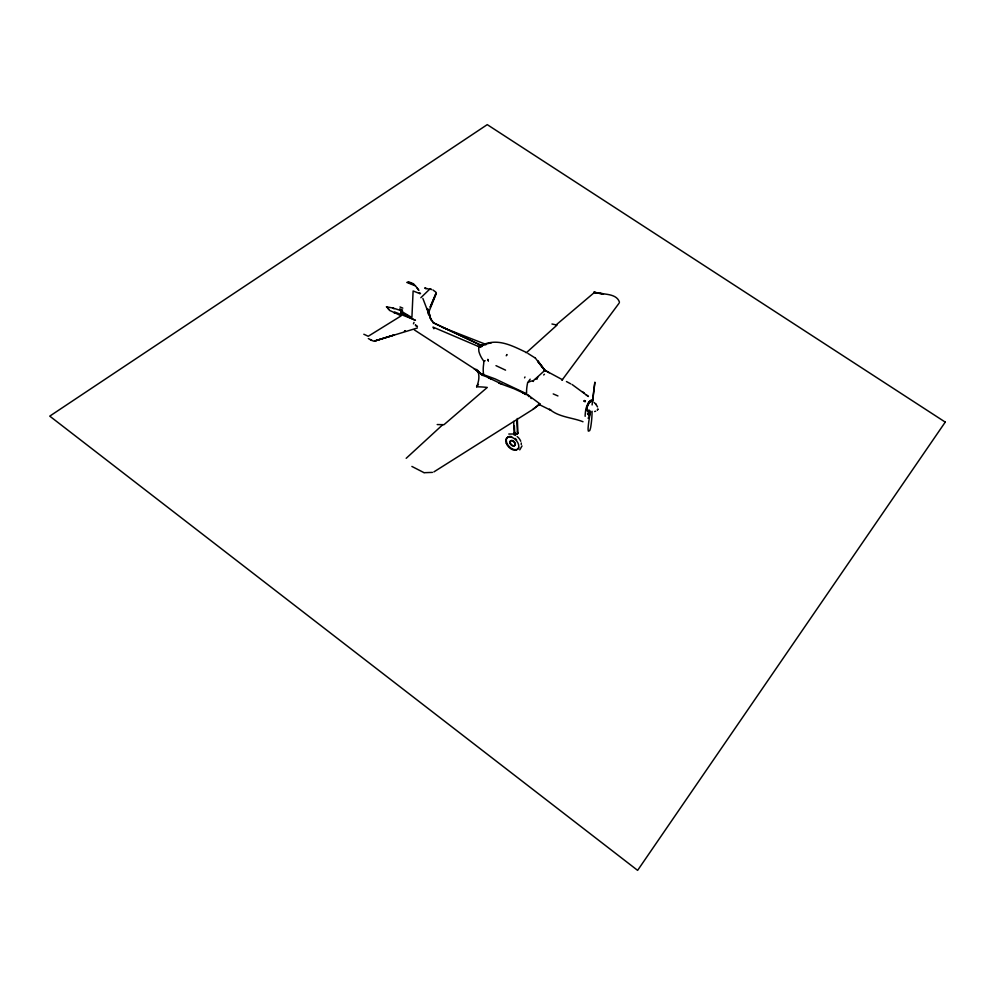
<?xml version="1.0" encoding="UTF-8"?>
<svg xmlns="http://www.w3.org/2000/svg" width="995" height="995" viewBox="0 0 995 995"><rect width="100%" height="100%" fill="white"/><g stroke="black" fill="none" stroke-linecap="round" stroke-linejoin="round"><path stroke-width="1.49" d="M527.661 382.553A34.601 13.395 -65.1 0 0 526.604 393.784L495 378.834L483.719 374.729L483.433 373.287A32.586 13.619 -65.1 0 1 483.707 363.697L483.732 361.061A28.42 20.646 31.3 0 1 478.869 351.372L478.707 348.337A6.53 4.913 25.9 0 1 479.59 346.956L481.816 345.501A2.699 0.821 -23.8 0 1 482.165 345.812L480.622 346.185M589.189 410.388L588.567 415.4A3.196 1.119 -64.8 0 0 589.811 414.505M532.997 409.355L539.875 403.821L528.121 395.127M530.173 379.182L527.86 382.378L531.218 381.097A5.783 2.761 -17.9 0 0 532.561 380.874L533.121 380.625A7.811 0.759 -33.6 0 0 534.265 379.916L544.8 370.389A7.786 1.231 -37.5 0 0 544.427 370.339L544.203 370.264A5.821 2.363 -13.6 0 0 543.83 370.028M590.097 410.811L589.562 414.803L587.523 414.007M588.555 412.751L588.555 412.701A10.684 3.557 -66.1 0 0 588.468 413.659M482.351 346.198L482.339 346.235A2.699 0.821 -23.8 0 1 481.082 346.77M619.475 302.219C616.44 292.58 601.676 294.731 593.841 292.306L597.348 292.766M522.014 445.959L519.751 449.864M413.447 323.848L414.007 322.392M394.194 312.99L394.704 312.007L415.475 320.191M428.074 313.885L436.382 293.226M524.589 377.839L524.987 376.968M588.829 416.855L588.132 418.31M506.604 355.165L506.952 354.531L506.256 355.787M589.214 401.93L591.552 400.114M588.953 402.303L589.525 401.408L588.207 403.373M539.887 404.094L532.586 409.617L433.882 471.904M561.901 380.301L619.114 303.139M437.191 424.554L443.981 424.691L487.276 387.441A131.079 101.092 56.8 0 0 476.63 386.794L478.471 384.431M498.893 383.15L514.179 388.784L529.452 395.873M526.156 394.119L524.763 393.522M544.439 374.269L543.656 374.978M420.848 297.729L429.467 289.396A62.1 41.852 46.1 0 0 424.703 287.916A24.004 16.666 48.2 0 0 426.047 288.861M433.882 328.76L432.987 327.094L479.602 346.981L480.448 346.583A2.699 0.821 -23.8 0 0 482.065 345.899L482.339 346.235A2.699 0.821 -23.8 0 0 482.314 346.024M406.184 458.309L442.837 424.629M526.193 352.852L557.026 325.091L551.964 323.997M480.013 346.347L479.789 347.068M484.092 361.508L485.1 360.638M556.193 324.867L593.791 292.978M479.602 346.981L480.349 346.36M480.685 345.775L480.025 344.966M589.028 410.151L588.319 410.724A5.311 1.878 -64.9 0 1 586.714 408.833A5.311 1.878 -64.9 0 1 589.251 402.888L590.682 401.482A5.311 1.878 -64.9 0 1 591.814 401.321M536.927 379.107L537.3 378.859M537.238 377.739L537.872 377.229M481.194 345.514L481.456 345.377A6.517 4.49 28.2 0 1 482.998 344.73C498.209 338.2 512.027 345.675 525.746 352.155M539.75 404.181L538.88 404.169M535.322 379.207L536.268 378.523M585.147 416.32L585.147 415.375A42.424 14.676 -65.2 0 1 585.881 408.995C586.727 406.035 589.015 399.02 592.759 400.624M590.906 400.4L590.731 400.5M595.706 411.184L594.624 411.544M480.809 346.471L480.933 346.434A2.624 0.672 -24.9 0 0 481.406 346.235M374.381 341.148L417.328 328.002M432.439 472.389L424.193 472.7M508.768 434.044L513.196 433.994M482.575 344.842L491.48 342.778M481.145 345.613L481.816 345.501M480.448 346.509L478.359 346.148M482.998 344.73L485.883 344.817M480.349 346.049L482.165 345.85L433.123 322.678L482.165 345.85M593.841 292.306L595.868 292.567M419.865 293.6L420.512 293.55L419.368 292.605M600.084 293.226L602.858 293.674M419.728 293.575L413.112 290.963L411.905 317.529L400.351 310.689L402.552 311.286M582.995 421.756C573.058 417.626 558.655 417.303 549.464 409.132M594.401 292.418L603.48 294.097M386.358 306.808L392.776 307.99A194.249 121.639 43.3 0 1 399.965 310.278M373.113 340.949L368.324 338.574M405.375 315.614L409.517 317.106M403.398 313.562L400.649 312.529L407.701 315.689M442.091 327.255L485.05 344.059M557.946 395.948L553.22 393.921M408.758 281.883L413.721 283.861M407.577 282.082L414.654 284.918M406.793 282.418L415.35 285.839M399.754 308.885L402.54 310.03M399.99 306.957L402.801 308.127M530.721 398.099L531.666 398.522M502.301 384.344L482.451 374.879L477.55 370.675L477.948 371.57A26.181 16.293 -46.6 0 1 476.63 386.794M423.907 472.613L411.88 466.431M488.607 377.801L491.194 378.958M370.376 339.842L371.732 340.452M524.813 393.473L522.4 392.403M566.441 381.533L570.757 383.871M495.983 365.65L505.572 370.152M432.937 289.98L435.885 292.144M414.853 320.179L409.181 317.281A145.83 79.389 1.3 0 1 400.935 312.492A170.518 104.612 -4.6 0 1 402.465 312.89M538.457 404.181L551.031 410.375M562.573 379.779L545.596 370.65M527.823 353.362L535.31 358.063M523.183 392.988L524.464 393.721M545.683 370.749L549.165 372.777M415.4 325.452L417.427 326.634L415.45 324.793M524.502 393.746L525.808 394.53M572.088 384.493L588.431 396.507L585.968 394.629M474.453 368.859L414.256 329.842M528.395 396.234L529.054 396.657M482.115 374.916L474.105 368.585L482.936 375.575M582.386 391.595L584.351 393.174M550.645 410.151L549.974 409.505M481.978 373.846L484.055 375.662M594.214 402.54L595.806 404.119M476.555 369.381L478.408 371.06M535.422 358.15L544.874 370.675M388.684 309.159L386.794 306.883L389.555 310.44A195.008 108.741 52.4 0 1 401.122 315.875L368.175 336.298A64.961 36.765 54.6 0 0 363.822 334.245M596.092 404.48L597.51 406.93M537.972 361.745L544.999 370.401L537.773 360.849L544.986 370.476M595.52 403.783L596.341 404.791M415.313 285.602L418.771 290.279M432.701 321.659L430.574 318.897L432.813 321.808M532.959 380.774L533.444 381.471M417.179 287.978L418.684 290.167M422.887 298.475L430.947 319.594M427.29 308.562L430.91 319.445L427.353 308.661L429.566 314.495M427.415 308.773L429.616 314.781M514.378 425.81L514.713 433.173M513.669 421.382L514.191 433.173M517.3 418.472L517.935 433.223M516.915 421.42L517.35 431.743M393.995 308.811A78.058 53.954 49.1 0 1 392.776 307.99M405.251 330.663A3.134 1.99 51.5 0 1 404.43 331.285M405.04 330.837A3.134 1.99 51.5 0 1 404.691 331.223M592.075 411.258A155.593 97.51 -39.2 0 1 590.781 426.718A19.664 11.853 -42.7 0 1 589.674 430.673L588.356 431.146A19.44 11.592 -43.5 0 1 588.132 427.688A141.713 81.167 -46.2 0 1 590.595 411.793M592.485 402.229A164.498 5.298 -81.7 0 0 594.5 385.637L594.873 382.167L594.127 387.677A140.046 3.843 -81.9 0 0 592.1 404.953M588.393 410.487A5.323 1.878 -64.9 0 1 587.659 405.562A5.323 1.878 -64.9 0 1 592.224 401.495M513.793 434.765A7.823 5.025 46.6 0 1 515.485 435.449M517.139 436.519A7.823 5.025 46.6 0 1 520.746 441.27M521.218 442.986A7.823 5.025 46.6 0 1 521.256 444.578M518.83 447.862A7.836 5.012 46.6 0 1 507.711 444.703A7.836 5.012 46.6 0 1 511.753 436.668M515.111 438.434A7.836 5.012 46.6 0 1 516.616 439.84M510.721 443.745A3.159 2.027 46.6 0 1 511.704 440.412A3.159 2.027 46.6 0 1 515.36 443.82A3.159 2.027 46.6 0 1 512.487 445.387M511.816 444.964A3.159 2.027 46.6 0 1 511.219 444.392M517.35 433.434A1.356 0.833 -2.6 0 1 515.46 433.957A1.356 0.833 -2.6 0 1 514.937 432.763M517.91 432.924A1.878 1.144 -2.6 0 1 516.741 434.255A1.878 1.144 -2.6 0 1 514.452 433.832A1.878 1.144 -2.6 0 1 514.825 432.365M517.114 432.216A1.878 1.144 -2.6 0 1 517.475 432.402M597.386 409.952L597.92 409.169L597.386 409.952M435.959 293.413L430.151 307.231L436.009 293.413M585.01 401.669L585.408 401.047L585.01 401.669M584.053 401.159L584.463 400.525L584.053 401.159M945.25 422.104L637.621 870.364L49.75 416.134L487.251 124.636L945.25 422.104M393.809 335.079L374.207 341.136L393.809 335.066M431.444 289.483L429.554 288.948L431.432 289.483M589.475 414.89L587.597 413.422L589.475 414.89M488.334 360.849L487.861 359.456L488.334 360.849M510.037 443.36A3.159 2.027 46.6 0 0 514.552 445.748A3.159 2.027 46.6 0 0 512.723 441.096A3.159 2.027 46.6 0 0 510.037 443.36M506.331 443.409A7.836 5.012 46.6 0 0 517.524 449.367A7.836 5.012 46.6 0 0 513.01 437.837A7.836 5.012 46.6 0 0 506.331 443.409"/></g></svg>
